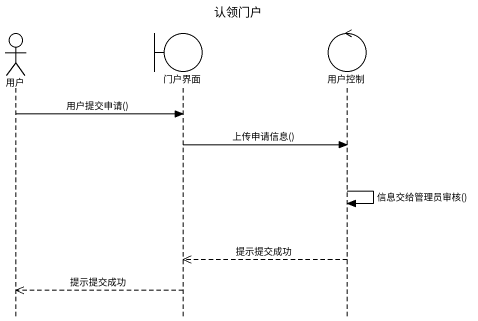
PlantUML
@startuml
title 认领门户
hide footbox
actor 用户
boundary 门户界面
control 用户控制

用户 -> 门户界面 : 用户提交申请()
门户界面 -> 用户控制 : 上传申请信息()
用户控制 -> 用户控制 : 信息交给管理员审核()
用户控制 -->> 门户界面 : 提示提交成功
门户界面 -->> 用户 : 提示提交成功
@enduml
